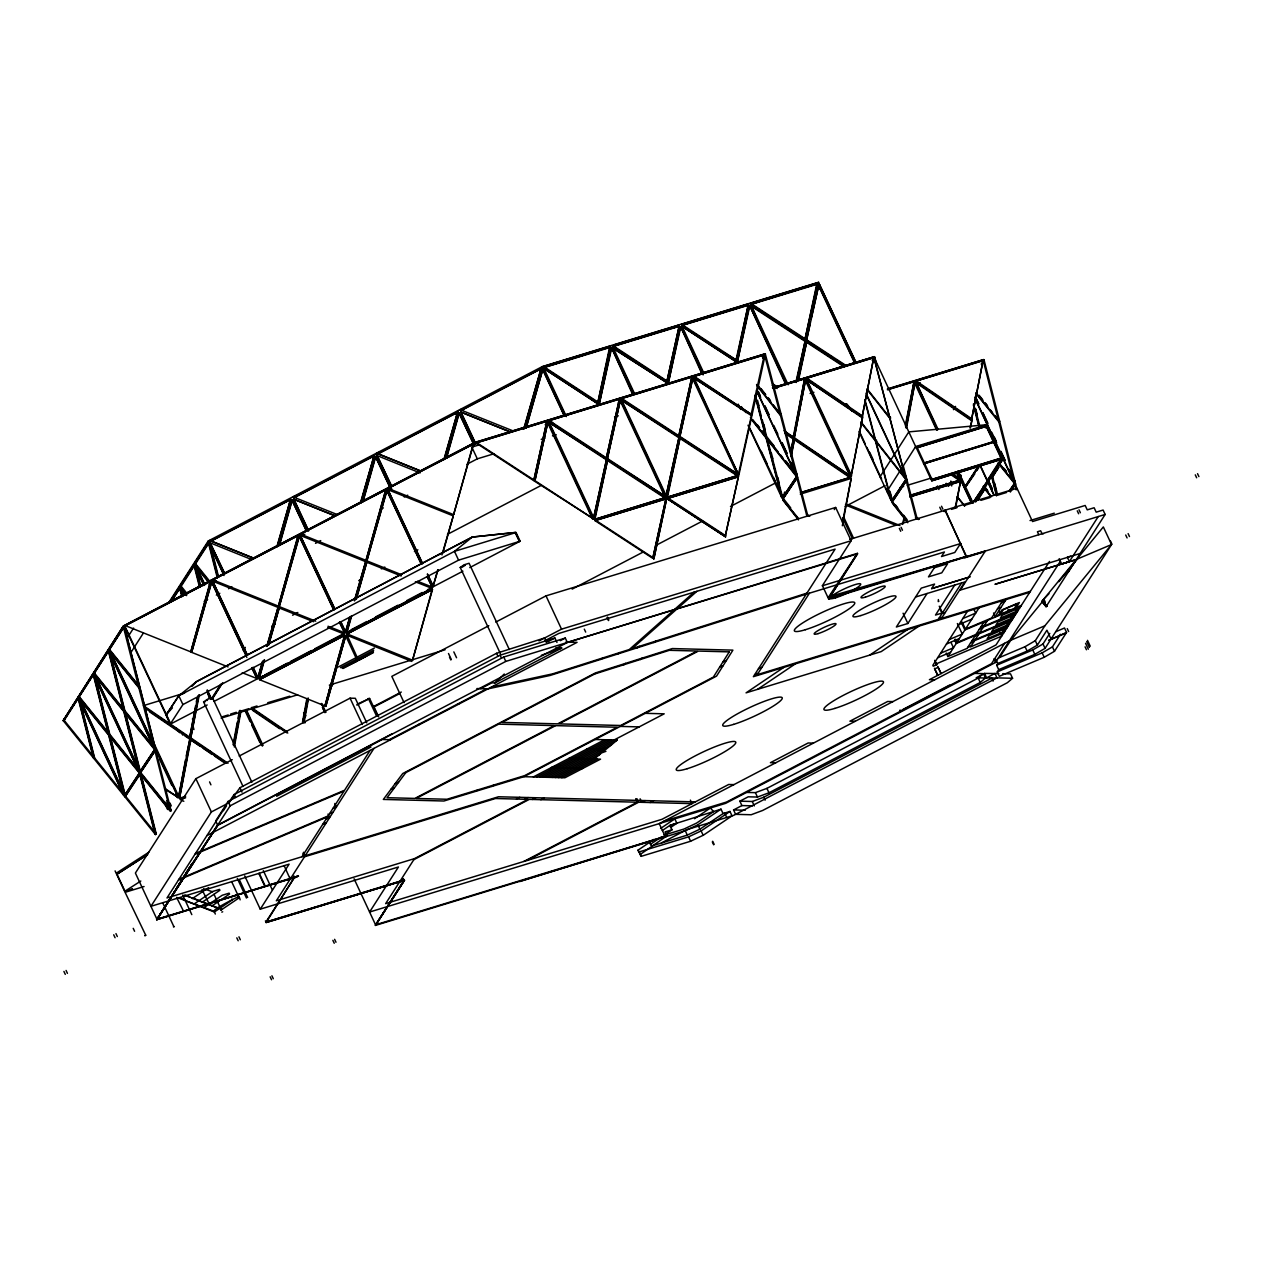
<?xml version="1.0" encoding="UTF-8"?>
<svg xmlns="http://www.w3.org/2000/svg" width="1262" height="1262" viewBox="0 0 1262 1262"><rect width="100%" height="100%" fill="white"/><g stroke="black" fill="none" stroke-linecap="round" stroke-linejoin="round"><path stroke-width="1.5" d="M1017.014 489.482L984.171 360.443L983.256 359.733L983.682 361.421L983.051 360.049L983.855 359.733M243.014 786.431L203.592 701.909L207.552 699.211L212.473 697.697L251.879 782.235M212.473 697.697L211.511 698.738M500.446 653.748L460.22 567.458L464.164 564.777L469.085 563.262L509.327 649.551M145.177 708.077L189.978 738.57L178.494 797.521L185.53 759.74M186.24 755.954L189.978 738.57M144.736 707.319L189.615 737.876L195.61 705.71M196.32 701.924L197.03 698.138M189.615 737.876L197.945 695.867M185.656 796.227L179.504 798.31L190.436 739.658L226.277 763.273M225.851 762.548L190.641 738.585L198.749 695.125M191.004 739.264L179.504 798.31M190.641 738.585L199.317 694.747M790.454 451.985L793.498 438.371L785.485 432.929M793.12 437.693L804.635 378.647L793.688 437.299L785.106 432.235M790.675 453.484L793.498 438.371M790.769 456.481L794.524 439.081L850.62 477.273L801.638 492.432M794.161 438.387L805.645 379.436L850.73 476.137L794.161 438.387L805.645 379.436M784.633 492.054L783.008 498.111M791.337 456.103L794.524 439.081M842.48 522.342L851.172 478.44L842.338 525.749M851.093 476.231L862.577 417.296L806.008 379.546L851.093 476.231L862.577 417.296M862.214 416.602L873.73 357.556L862.214 416.602L806.118 378.411L873.73 357.556M828.897 598.267L829.355 598.425M872.263 360.475L874.471 356.657L772.47 387.797M905.375 425.373L914.035 381.487L905.58 426.872M906.037 427.976L915.045 382.276L937.177 429.743M906.605 427.597L915.045 382.276M955.066 508.144L960.571 481.279L955.634 507.75M961.187 475.285L960.477 479.071L958.584 473.408M969.973 428.086L971.945 420.151L915.96 381.992L937.524 429.837M971.582 419.457L983.051 360.443L971.582 419.457L915.502 381.25L983.051 360.443M970.541 427.692L971.945 420.151M233.06 744.769L237.319 722.053M238.013 718.267L239.433 710.695M233.628 744.391L240.001 710.317M234.085 745.495L240.443 711.484M234.306 747.009L241.01 711.105M302.549 721.754L306.808 699.038M302.77 723.268L307.36 698.659M303.574 722.479L308.165 697.918M304.142 722.101L308.385 699.432M375.587 925.314L404.061 879.945L265.888 922.112L404.518 880.245L375.429 925.409L685.266 830.727L697.823 824.812L721.012 809.163L723.063 813.564L699.889 829.213L697.823 824.812M533.763 480.648L546.935 421.082L533.763 480.648L475.995 442.946L546.935 421.082M534.804 481.327L547.945 421.823L593.077 518.619L534.804 481.327L547.945 421.823M609.609 347.271L597.825 402.688L610.177 346.892L543.717 367.384L610.177 346.892M611.139 348.359L599.355 403.698L611.691 347.981L632.672 394.549M593.44 518.714L606.58 459.21L548.307 421.918L593.44 518.714L606.58 459.21M606.249 458.532L619.405 398.966L606.249 458.532L548.465 420.83L619.405 398.966M594.465 519.439L607.621 459.873L665.389 497.591L594.465 519.439L665.389 497.591M607.274 459.21L620.431 399.691L665.563 496.487L607.274 459.21L620.431 399.691M595.017 519.061L607.621 459.873M666.872 381.613L679.224 325.817L666.872 381.613L614.752 347.602M680.186 327.284L668.418 382.623L680.754 326.905L701.719 373.473M652.785 558.325L665.942 498.758L652.785 558.325L595.001 520.622L665.942 498.758M665.91 496.597L679.066 437.078L620.778 399.802L665.91 496.597L679.066 437.078M678.719 436.415L691.891 376.849L678.719 436.415L620.951 398.713L691.891 376.849M666.935 497.323L680.092 437.756L737.876 475.458L666.935 497.323L737.876 475.458M679.761 437.078L692.901 377.575L738.033 474.37L679.761 437.078L692.901 377.575M667.503 496.944L680.092 437.756M735.92 360.538L748.271 304.726L736.487 360.159L722.889 352.035M749.234 306.209L737.465 361.547L749.802 305.83L785.69 384.374M725.256 536.208L738.412 476.642L725.256 536.208L667.488 498.49L738.412 476.642M738.396 474.465L751.537 414.961L693.264 377.669L738.396 474.465L693.816 377.291M751.205 414.283L764.362 354.717L693.422 376.581L751.205 414.283L693.99 376.202M738.633 476.105L765.45 353.817M796.117 381.124L805.203 340.661L751.174 305.404L757.247 319.996M816.766 284.045L804.967 339.462L817.319 283.65L750.874 304.142L817.319 283.65M796.306 382.512L805.203 340.661M798.057 380.288L806.749 341.671L844.609 366.39M806.923 338.563L810.172 323.293M810.977 319.475L818.849 284.755L855.037 362.336M798.594 380.004L806.749 341.671M832.699 357.572L806.513 340.472L818.849 284.755M210.423 581.214L190.799 651.87L210.738 581.23L125.348 625.636L190.799 651.87M228.091 666.904L191.635 652.344L211.559 581.75L246.342 655.672M211.874 581.766L191.635 652.344M276.899 546.556L290.56 499.295L277.183 546.683M279.17 545.389L291.964 500.083L306.366 530.292M279.486 545.405L292.279 500.099M262.843 661.256L257.811 677.962L262.528 661.256M266.724 646.396L278.05 607.401L267.039 646.396M298.037 535.482L278.397 606.139L298.353 535.482L212.962 579.889L278.397 606.139M327.741 627.529L344.337 634.108L258.947 678.499L264.2 659.916M268.396 645.04L279.217 607.858L268.711 645.056M315.705 621.172L279.249 606.596L299.173 536.019L333.957 609.94M259.262 678.514L264.515 659.916M299.488 536.019L279.249 606.596M360.411 502.954L374.073 455.692L360.695 503.081M362.683 501.787L375.477 456.481L390.699 488.473M363.535 499.91L375.792 456.497M344.558 635.275L324.933 705.931L344.873 635.275L259.499 679.682L324.933 705.931M349.937 617.37L345.425 632.23L349.621 617.37M354.338 600.649L365.664 561.653L354.654 600.665M385.651 489.735L366.012 560.391L385.967 489.735L300.577 534.141L366.012 560.391M345.709 635.811L325.785 706.389L345.709 635.811L356.641 659.253M415.356 581.798L431.951 588.36L346.561 632.767L351.293 616.03M356.01 599.292L366.816 562.126L356.326 599.308M401.521 574.699L366.863 560.849L386.787 490.271L421.571 564.193M346.876 632.767L351.609 616.045M387.103 490.287L366.863 560.849M443.924 459.352L457.585 412.09L377.59 453.689L457.27 412.075M444.208 459.478L457.475 412.516L377.575 454.225L377.022 453.058L380.73 451.922M446.196 458.185L458.989 412.879L474.212 444.871M446.511 458.201L459.305 412.895M432.172 589.528L412.548 660.184L432.487 589.528L347.113 633.934L412.548 660.184M438.072 569.777L433.04 586.483L437.756 569.761M441.952 554.901L453.279 515.906L442.788 553.056M473.25 443.987L453.626 514.644L473.565 444.003L388.191 488.41L453.626 514.644M523.698 428.985L541.098 368.488L461.103 410.087L540.783 368.472M524.014 429.017L540.988 368.914L461.087 410.623L460.535 409.456M525.97 427.802L542.818 369.293M526.286 427.818L542.281 371.186M902.298 524.408L904.397 516.963M903.103 523.825L904.696 518.193M267.402 922.128L268.301 918.342M873.635 357.193L874.566 356.894M155.447 834.545L140.208 774.694L141.092 774.332L156.314 834.182L155.447 834.545L63.305 720.744L123.329 626.031L474.26 442.741L765.135 353.817L475.238 442.299M170.701 723.82L124.701 625.731L89.57 680.281M156.551 919.257L295.134 877.405L156.756 919.698L230.141 805.834L505.794 661.414L567.348 642.468L565.297 638.067L503.743 657.013L228.091 801.433L215.707 820.915L217.774 825.316L156.756 919.698L217.569 824.875M983.492 359.749L984.171 360.443L981.189 364.103M79.348 699.306L94.129 757.342L93.246 757.721L77.992 697.807L78.875 697.429L64.188 720.365L63.132 720.507L123.329 626.031M63.889 719.987L124.197 625.668L170.291 724.025L182.911 704.575L458.579 560.154L520.133 541.209L516.016 532.406L472.367 537.013L196.698 681.433L178.81 695.772L165.874 715.049L172.437 707.856M177.027 888.18L191.682 864.58L156.851 919.635L189.615 867.735M63.305 720.744L124.37 625.589M79.317 696.75L94.003 673.813L109.258 733.727L108.374 734.105L78.433 697.113L79.317 696.75L109.258 733.727M94.445 673.135L109.131 650.198L124.386 710.112L123.502 710.49L93.562 673.498L94.445 673.135L124.386 710.112M109.573 649.52L124.275 626.583L139.514 686.496L138.631 686.859L108.706 649.883L109.573 649.52L139.514 686.496M127.288 637.878L133.583 628.066M130.664 652.896L143.253 633.256M168.367 603.236L208.246 541.004L542.297 366.595L818.644 282.246M169.076 603.126L180.024 586.041M208.877 541.019L194.947 562.757L195.5 563.925L208.214 544.08M169.928 602.321L179.456 587.445L181.838 596.8M186.208 593.945L180.119 586.42L193.875 564.95L194.853 564.934M209.161 581.987L194.537 563.925L208.293 542.455L217.332 577.98M170.812 601.942L179.283 588.723M180.119 586.42L194.758 564.571M194.537 563.925L208.104 543.733M172.026 600.57L179.378 589.086M136.406 767.99L110.062 735.462L109.179 735.825L124.417 795.738L155.131 748.823L125.19 711.831L124.307 712.21L139.561 772.123L155.131 748.823M124.417 795.738L139.987 772.439L139.12 772.801L109.179 735.825M139.656 773.985L124.97 796.906L140.539 773.606L155.794 833.519L154.91 833.898L139.656 773.985L140.539 773.606M140.098 773.29L155.668 749.991L170.922 809.904L170.039 810.283L140.098 773.29L155.668 749.991M211.338 698.959L220.866 684.083M213.278 696.924L220.692 685.361M212.41 698.817L222.711 682.742M243.298 650.608L245.349 647.39M232.255 759.677L195.878 778.67L135.397 873.052L157.087 919.541L294.929 876.964M455.661 414.062L457.649 410.97L458.201 412.138M227.539 803.515L211.385 811.939L150.919 906.321L289.108 864.154L260.256 909.176L244.733 875.891M223.753 809.336L166.994 897.945L498.49 796.764L695.346 801.891M176.822 887.738L191.682 864.58M328.956 690.409L333.073 683.972M301.981 856.74L327.521 816.861L178.431 880.087M370.097 750.401L344.589 790.233L195.5 853.443M373.962 748.398L276.331 900.784L414.504 858.617L528.005 799.351L495.493 798.515L304.505 856.803L302.864 853.301M265.888 922.112L294.409 877.595L298.463 876.08L294.425 877.579M294.425 877.185L266.093 922.554L404.408 880.308L375.429 925.409M414.504 858.617L385.651 903.639L662.014 819.29L728.663 784.491L733.916 784.617M762.516 357.414L764.583 354.196M762.642 358.234L765.513 354.748L781.099 414.094L780.216 414.457L756.553 384.468M767.501 438.371L766.618 438.75L782.203 498.096L797.079 475.869L789.98 466.877M797.079 475.869L782.203 498.096M798.136 518.761L782.755 499.263L797.631 477.052L807.854 515.984M782.755 499.263L797.631 477.052M834.261 509.611L835.649 507.45L851.156 540.735L822.319 585.773L960.492 543.591L954.798 552.472L941.515 556.526L944.433 551.983L806.244 594.15L550.137 675.454L487.984 688.863L476.847 688.563M879.961 476.91L908.814 431.888L987.468 424.647L985.401 427.865M809.431 593.187L757.232 674.665L938.265 619.405M886.807 491.596L915.644 446.559L987.468 424.647M831.264 594.181L828.803 598.803L857.434 553.34L828.535 597.115M822.445 585.726L828.613 598.929L857.639 553.781L567.632 642.326L217.774 825.316L186.145 872.847M876.838 441.227L875.954 441.59L891.54 500.935L906.416 478.724L900.5 471.215M891.54 500.935L906.416 478.724M892.076 502.118L906.952 479.891L892.076 502.118L907.457 521.616M953.441 409.661L955.539 406.396M965.966 555.327L944.97 510.305L944.134 511.599L945.301 510.132L1016.998 488.252L1032.521 521.537L1085.178 505.463L1087.245 509.864L1094.138 507.75L1096.189 512.151L1103.098 510.053L1105.149 514.454L1046.04 606.707L1041.828 601.501L1076.312 559.476L1111.554 544.537L1103.335 526.932L1077.401 558.53M958.189 471.041L965.304 486.312L978.429 465.82M965.304 486.312L978.586 466.893M974.832 473.786L966.471 485.807M976.851 470.631L978.87 467.476M987.105 480.68L979.706 464.826L965.572 486.895L972.97 502.733L1002.596 457.822L931.151 479.67L923.752 463.817L994.488 441.952L923.752 463.817M975.274 501.156L978.224 497.906M987.831 481.548L992.547 475.537M985.59 486.391L984.423 486.88L1003.148 458.989L998.447 465L999.614 464.511M977.64 498.143L985.007 486.627M991.964 475.79L999.031 464.763M975.573 502.039L988.824 481.358L988.272 480.175L972.97 502.733M968.995 577.223L931.64 588.613L934.558 584.069L921.276 588.124L896.351 627.009L907.867 623.491L927.081 593.487M966.455 557.283L945.301 510.132M1008.906 491.249L1015.027 482.683L1009.789 490.871M1010.499 490.792L1015.579 483.867L1010.326 492.054M954.735 585.047L935.505 615.051L942.414 612.953L939.259 606.202M937.603 620.447L961.628 582.949M967.402 611.36L932.823 665.326L933.233 666.178L936.735 664.743L935.095 661.209M947.857 656.54L956.217 643.494L975.431 635.354L967.071 648.4L947.857 656.54L946.216 653.038M956.785 642.595L964.862 629.99L984.076 621.85L975.999 634.455L956.785 642.595L955.16 639.093M962.18 622.087L965.446 629.091L979.091 607.779M1002.817 600.538L991.648 617.986L965.446 629.091M993.541 612.985L995.166 616.487L1006.003 599.576M1000.403 614.278L1003.353 609.656L1017.33 603.725L1014.38 608.347L1000.403 614.278L998.889 611.045M1049.511 561.464L996.065 644.882L929.416 679.682L934.669 679.808M1004.536 643.336L991.506 663.686L726.502 802.048L664.049 821.105M260.256 909.176L398.429 866.994L369.592 912.032L725.666 803.342L995.497 662.471L1060.285 561.338M1055.71 631.741L1064.513 628.003L1066.564 632.42L1054.48 651.287L1044.226 657.265L999.315 676.306L997.264 671.905L998.715 669.649L996.649 665.248L997.753 663.528L1027.126 651.082L1037.38 645.103L1046.924 630.195L1051.025 638.998M1059.197 558.672L1061.658 563.94L1069.403 561.59L1098.255 516.552M1068.425 571.796L1076.312 559.508L994.977 584.306L1075.855 559.713M998.352 658.007L1025.075 646.68L1035.313 640.686L1044.857 625.794L1111.554 544.537L1045.062 648.368L1034.808 654.347L998.715 669.649M996.649 665.248L1032.758 649.946L1043.011 643.967L1049.779 633.382M997.264 671.905L1042.175 652.864L1052.429 646.87L1060.49 634.297M64.015 719.955L67.201 714.986M69.331 711.689L87.441 683.594M873.714 357.178L772.865 387.955M354.07 878.746L375.54 924.794L404.361 880.308L403.13 880.245L403.177 878.904M515.464 532.69L454.478 551.352L178.81 695.772L166.19 715.223L170.291 724.025M999.52 657.518L1010.799 640.244L1042.996 600.996L1041.828 601.501M223.342 810.677L226.561 805.85M228.706 802.616L234.069 794.555L500.115 655.183L554.917 638.02L556.968 642.437M549.38 770.309L551.178 767.643L559.76 764.882M831.469 594.623L829.039 598.724M229.211 802.6L239.954 787.725L496.565 653.29L544.537 637.988L546.588 642.39M597.983 751.19L603.268 749.454L604.608 747.64M959.656 544.884L960.824 543.417M1048.927 593.771L1044.037 598.803L1046.04 606.707L1046.924 606.344L1046.324 604.687M1058.865 581.672L1077.48 558.987M192.108 686.276L196.036 681.969L472.367 537.013L454.478 551.352L458.579 560.154M463.186 565.991L464.873 564.997M145.745 935.252L144.72 935.741L145.698 935.174L125.096 892.313M221.402 908.814L220.519 909.082M965.241 557.157L964.562 557.851L984.928 551.636M480.633 688.673L491.77 682.852L494.909 682.931L504.264 674.018M694.037 592.178L629.281 649.536L552.677 673.845L491.47 687.033M696.908 591.31L632.215 648.589L806.891 593.14M221.655 909.634L220.676 910.17L220.676 908.656M746.583 792.426L755.402 792.646L766.917 788.371L978.192 678.057L983.398 673.624L985.448 678.025L980.243 682.458L768.968 792.773L757.468 797.048L748.224 796.811L739.863 801.165L741.914 805.566L752.546 805.85M1002.738 673.671L1010.515 673.876L1012.566 678.278L1007.36 682.71L762.674 810.456L751.174 814.747L735.62 814.337L733.569 809.936L741.914 805.566M595.175 739.485L617.244 740.053L605.744 749.533L601.122 751.205L605.918 751.332L601.643 752.893L594.228 758.998L558.593 777.597M623.759 664.774L625.526 663.386M640.386 659.49L642.153 658.117M475.884 791.29L477.73 789.902M491.959 786.415L493.789 785.011M617.686 654.016L619.768 652.549M637.215 647.816L639.361 646.333M653.858 642.532L656.003 641.049M544.032 368.63L598.046 403.903L544.032 368.63L566.401 416.602M612.764 346.309L679.224 325.817M612.512 347.933L667.093 382.812L612.512 347.933L632.388 390.573M748.271 304.726L681.811 325.233L747.703 305.12M682.127 326.479L736.156 361.737L682.127 326.479L703.502 372.322M164.77 789.081L178.131 797.41L109.684 650.924L108.8 651.287L124.039 711.137L153.948 748.082L154.832 747.719L124.922 710.774L109.684 650.924M874.471 356.657L773.007 387.844M887.896 389.059L983.808 359.544L887.423 388.917M782.566 496.944L749.202 426.998M156.945 919.572L192.976 862.593M567.695 642.326L857.434 553.34M192.345 898.607L208.624 887.612M783.45 500.43L798.136 518.004M194.679 903.592L212.584 891.508L219.493 889.394L219.904 890.278L201.983 902.377M208.798 903.15L201.983 889.6M204.318 907.362L222.222 895.263L229.132 893.165L229.542 894.048L211.637 906.132M185.435 900.721L214.035 911.29C212 909.46 243.471 893.843 238.423 896.998M238.77 896.919L231.593 881.523M221.276 909.902L238.818 898.055M923.484 463.233L994.204 441.369L993.446 441.874L923.484 463.233L916.37 447.963L987.089 426.099L1002.422 458.974L931.687 480.838L1002.422 458.974M272.371 890.025L263.332 870.654M293.762 876.112L294.125 876.128M294.283 877.973L295.134 877.405M916.37 447.963L987.089 426.099M892.013 499.736L885.719 487.81M931.151 479.67L1001.87 457.79L1001.113 458.311L993.73 442.457L995.213 441.968M951.564 473.897L960.13 478.961L952.132 473.518M911.069 495.24L960.019 480.096L950.412 473.55M403.714 880.766L403.808 880.702M1105.149 514.454L828.613 598.929L829.449 598.362M783.781 667.393L746.063 692.854L881.207 651.602L918.925 626.157M757.579 689.336L795.297 663.891M519.818 881.539L665.153 836.39L659.237 823.613L1009.363 640.812M938.912 601.154L938.25 601.595L938.376 599.576M869.707 655.12L907.425 629.659M660.562 828.471L674.807 818.864L676.858 823.266L670.516 827.541M662.282 830.554L669.948 825.38L721.012 809.163M637.957 850.209L639.203 851.913L688.563 836.848L690.614 841.249L641.254 856.314L637.957 850.209L653.921 839.419M685.266 830.727L687.317 835.128L651.76 845.982L650.514 844.278L661.256 837.021M664.333 834.955L672.015 829.781L669.948 825.38L676.858 823.266M672.015 829.781L665.106 831.879L666.935 835.854L640.008 854.611M694.526 818.691L710.364 808.011L713.629 811.592L696.577 823.092L684.02 829.024L664.08 835.113M701.136 830.917L729.972 811.45L732.023 815.867L703.186 835.318L701.136 830.917L688.563 836.848M600.759 659.395L603.11 657.833M148.79 852.276L116.577 872.988L117.114 874.156L147.717 854.484L117.003 874.172L124.954 891.209L140.808 881.034M182.627 911.401L182.958 911.069M207.489 699.795L206.542 700.505L207.425 700.315M218.042 824.875L392.103 733.806M253.615 558.23L210.565 540.893L290.244 499.279M337.569 514.691L294.078 497.291L373.757 455.677M210.565 540.893L290.56 499.295M374.073 455.692L294.078 497.291M291.175 499.342L210.549 541.43L209.997 540.262L213.704 539.126M294.787 497.449L373.962 456.118M606.186 348.044L609.625 346.261L610.161 347.429L544.064 367.605L584.779 394.186M673.561 327.852L678.704 325.17L679.256 326.337L613.111 346.529M674.192 327.868L679.335 325.186M124.118 625.715L475.632 442.189M210.738 581.23L125.348 625.636M298.353 535.482L212.962 579.889M385.967 489.735L300.577 534.141M473.565 444.003L388.191 488.41M209.113 584.274L216.07 580.63M297.848 537.943L304.805 534.315M384.831 492.527L391.788 488.883M204.144 601.453L207.631 599.639M216.323 595.096L219.809 593.282M228.501 588.739L231.987 586.925M315.5 543.323L320.722 540.593M379.878 509.722L383.348 507.892M404.234 496.991L407.705 495.177M466.861 464.29L477.304 458.847L494.215 453.689M271.724 626.11L275.195 624.296M292.595 615.209L297.816 612.48M358.708 580.694L362.194 578.879M381.329 568.878L384.815 567.064M414.393 551.62L417.864 549.806M447.442 534.362L541.398 485.318M264.704 675.028L287.2 663.228M290.67 661.414L311.446 650.545M314.901 648.731L347.791 631.489M351.262 629.675L366.848 621.519M375.492 616.976L398.003 605.192M406.664 600.649L422.249 592.493M462.902 571.197L427.439 589.764M469.764 567.6L520.133 541.209M258.947 678.499L344.337 634.108M346.561 632.767L431.951 588.36M344.873 635.275L259.499 679.682M432.487 589.528L347.113 633.934M356.641 660.72L342.16 668.276L357.004 661.162M359.023 659.553L373.489 651.997L359.228 659.994M342.996 668.497L373.331 652.659M239.181 756.048L350.063 698.17L355.316 698.296L366.753 722.826M488.836 625.715L391.819 676.369L404.061 702.634M495.761 622.087L546.004 595.869L835.649 507.45M572.159 589.117L643.494 551.873M655.672 545.515L702.65 520.985M730.477 506.456L775.72 482.841M357.193 704.228L369.608 698.438L377.78 715.964M356.862 705.095L369.608 698.438M401.284 692.049L373.773 706.404L378.679 716.926M373.71 707.13L399.171 693.848M539 640.907L561.527 629.154L851.156 540.735M545.121 640.591L558.735 633.477L835.097 549.128L753.382 676.684L1029.729 592.335M549.917 640.639L554.917 638.02M560.296 640.686L565.297 638.067M276.662 796.259L370.996 746.994L367.841 746.915L382.039 739.5L390.557 739.721M494.909 682.931L561.732 648.053L555.832 647.895M389.295 739.69L486.722 688.831M206.936 835.602L577.065 642.358L565.849 642.058M845.035 506.583L885.056 485.681M523.904 776.698L716.548 676.116L732.922 650.135L672.33 648.558L595.364 672.962L402.72 773.543L383.348 799.43L443.94 801.007L523.904 776.698L564.903 777.771L600.538 759.156L569.004 758.336M533.369 776.935L604.64 739.737M536.524 777.029L607.795 739.816M539.679 777.108L610.95 739.895M542.818 777.187L664.206 713.819L645.276 713.33M545.973 777.266L617.244 740.053M549.128 777.345L611.502 744.801M552.283 777.439L602.447 751.253M555.438 777.518L599.986 754.266M516.442 799.051L519.77 797.316M561.748 777.676L597.383 759.077M524.85 799.272L528.194 797.537M413.841 859.659L529.267 799.382L637.326 802.206L635.701 798.704M532.422 799.477L535.751 797.726M540.83 799.698L544.159 797.947M523.84 861.457L637.326 802.206M527.027 860.495L638.588 802.238L692.002 803.626L690.361 800.124M645.087 800.581L641.743 802.317L640.118 798.814M650.151 802.537L653.495 800.802M902.993 709.402L949.655 685.045M665.342 836.911L666.32 836.375L664.948 836.485M998.841 673.561L984.549 673.419L976.204 677.789L985.448 678.025M661.493 842.89L686.875 829.639L733.648 815.362L997.012 677.868L1012.566 678.278M984.549 673.419L986.6 677.82L994.961 673.466L997.012 677.868M739.863 801.165L752.262 801.496L763.762 797.221L991.758 678.183L993.115 681.117M170.575 724.025L207.173 704.969M214.146 701.341L262.969 675.927M265.414 920.866L266.172 922.506L267.386 922.159L404.471 880.277M465.189 565.36L463.722 565.991M687.127 835.192L700.047 829.102M690.424 841.312L703.344 835.207M758.446 668.765L761.98 667.251M754.613 674.76L758.131 673.261M855.731 362.304L819.559 284.723L818.675 285.086L855.115 363.251M124.275 626.583L123.392 626.962L138.631 686.859M109.131 650.198L108.264 650.577L123.502 710.49M109.005 650.987L109.873 650.624L139.782 687.553L155.021 747.419L154.138 747.782L109.005 650.987L138.899 687.932L154.138 747.782M94.003 673.813L93.12 674.192L108.374 734.105M93.861 674.602L94.745 674.239L124.654 711.184L139.893 771.035L139.009 771.397L93.861 674.602L123.771 711.547L139.009 771.397M93.672 674.902L94.555 674.539L139.688 771.334L138.82 771.697L108.911 734.752L93.672 674.902L138.82 771.697M876.79 365.002L874.85 357.588L873.967 357.966L889.552 417.312L890.436 416.933M78.733 698.217L79.616 697.854L109.526 734.799L124.749 794.65L123.881 795.028L78.733 698.217L108.642 735.162L123.881 795.028M756.885 385.604L780.5 415.545L781.383 415.166L796.937 474.417L796.054 474.796L756.711 390.415M138.899 687.932L139.782 687.553M750.417 417.47L765.797 436.967L766.681 436.605L764.725 429.175M755.149 395.069L766.334 437.662L767.217 437.283L774.3 446.275M750.716 418.59L766.081 438.056L766.965 437.693L771.334 454.352M124.039 711.137L124.922 710.774M123.771 711.547L124.654 711.184M108.911 734.752L109.794 734.389L139.688 771.334M108.642 735.162L109.526 734.799M867.388 389.942L889.836 418.4L890.72 418.022M94.65 758.005L93.782 758.383L78.544 698.517L123.676 795.328L124.559 794.95L79.427 698.154L94.65 758.005L124.559 794.95M864.975 399.77L875.67 440.517L876.554 440.138M861.236 422.944L875.418 440.911L876.285 440.533M766.334 437.662L795.865 475.096L796.748 474.717L791.006 462.413M748.019 425.231L781.635 497.307L782.519 496.944L778.622 482.131M783.97 500.036L783.087 500.415L798.436 519.881M975.794 392.624L998.542 420.735L999.425 420.356L997.027 417.406M987.815 426.114L986.647 426.619L993.762 441.874L994.929 441.385M976.078 393.728L998.81 421.808L999.693 421.429L994.913 415.513M875.67 440.517L905.201 477.951L906.274 477.273L902.172 468.486M858.901 431.399L890.972 500.162L891.855 499.784L888.574 492.748M998.699 466.104L995.466 471.183M995.166 471.625L991.932 476.689M984.691 487.984L981.126 493.537M980.842 493.994L977.593 499.058M974.643 397.183L1014.033 481.658L1014.916 481.279L1010.815 472.477M998.289 462.744L1013.843 481.958L1014.727 481.579L1008.985 469.259M194.916 854.342L344.021 791.132L328.104 815.962L178.999 879.188M828.172 597.1L829.055 596.737M332.9 808.469L336.433 806.97L334.793 803.468M828.645 598.866L829.465 598.093M329.54 813.722L333.058 812.223M326.085 819.117L329.603 817.618L327.978 814.116M322.725 824.37L326.243 822.871M295.087 877.469L293.715 877.453L294.377 877.91M962.748 618.601L975.668 613.127L974.043 609.625M1001.318 602.873L1004.852 601.375M958.899 624.611L971.835 619.121M997.485 608.883L1001.003 607.385M1007.533 610.24L1009.174 609.546M995.166 616.487L998.636 615.02L1001.886 609.956L1019.38 602.526L1016.147 607.59L1021.368 605.381M1020.8 606.281L987.594 620.352L983.855 626.204L1017.046 612.133M983.65 622.529L987.168 621.03M1019.854 607.748L1002.233 615.209L1000.372 618.143L1017.977 610.666M1015.547 610.619L1017.172 609.925M949.355 639.518L962.275 634.045L957.369 623.538M980.763 627.025L984.281 625.526M1016.462 613.032L983.272 627.104L979.533 632.956L1012.723 618.885M979.312 629.281L982.846 627.782M1015.531 614.484L997.911 621.961L996.033 624.895L1013.654 617.418M946.468 644.03L959.388 638.54M1011.067 617.465L1012.708 616.771M976.441 633.776L979.959 632.278M1041.97 601.311L1045.252 605.366L1046.135 604.987M1012.14 619.784L978.949 633.855L975.195 639.708L1008.401 625.636M974.99 636.016L978.523 634.534M402.673 879.283L403.54 878.904M1011.209 621.235L993.588 628.713L991.711 631.631L1009.332 624.169M1007.06 624.091L1008.701 623.396M940.553 653.243L953.473 647.769L951.027 642.516M972.119 640.528L975.636 639.029M1007.817 626.536L974.627 640.607L970.588 646.901L1003.779 632.83M970.525 643.005L974.043 641.506M1006.808 628.097L989.187 635.575L987.168 638.73L1004.789 631.252M937.666 657.754L950.586 652.265M1002.454 630.968L1004.079 630.29M967.638 647.501L971.172 646.002M934.653 660.326L936.294 663.844L1001.665 636.127L1000.04 632.625M1010.799 640.244L1044.857 625.794M1066.564 632.42L1048.627 640.402L1066.232 632.94M722.937 661.872L726.376 660.515M719.655 667.093L723.094 665.737M395.116 783.686L398.524 782.361M390.936 789.286L394.343 787.945M298.258 875.639L293.163 878.005M298.463 876.08L291.743 878.005M541.366 655.278L561.732 648.053M461.86 567.253L462.854 566.922M183.384 910.896L176.57 897.345M609.625 346.261L542.928 366.611L543.465 367.794M613.868 344.968L678.704 325.17M681.101 324.444L747.798 304.079L748.35 305.262M750.196 303.353L816.893 282.988M614.657 345.725L678.656 326.195M747.625 305.467L682.174 325.454L688.689 329.713M751.221 304.379L817.429 284.171M459.415 410.213L463.107 409.093M293.51 496.66L299.078 494.956M292.39 497.417L296.097 496.281M475.995 442.946L546.367 421.476M548.465 420.83L618.837 399.344M620.951 398.713L691.324 377.228M693.422 376.581L763.794 355.111M479.355 444.808L471.83 447.111L477.304 458.847M545.152 424.726L552.661 422.423M618.459 402.341L622.229 401.206M541.224 439.334L544.979 438.182M552.504 435.895L556.258 434.743M614.547 416.949L618.301 415.813M772.975 388.317L804.635 378.647M774.269 388.128L804.068 379.026M806.118 378.411L873.162 357.951M810.125 393.476L813.895 392.324M914.571 384.405L920.172 382.701M595.001 520.622L665.374 499.137M667.488 498.49L737.86 477.02M915.076 447.458L984.123 426.382M800.345 492.622L850.62 477.273M800.313 494.168L851.172 478.44M143.442 705.632L184.52 693.09M899.869 487.605L903.608 486.469M907.331 485.318L931.593 477.919M222.569 716.706L228.217 714.97M230.662 714.024L236.31 712.289M239.512 711.531L248.929 708.66M251.375 707.698L257.022 705.979M267.718 702.713L289.739 696.198M221.15 718.141L297.627 694.794M329.335 685.108L445.107 649.772M849.831 539.347L944.97 510.305M951.501 509.359L957.022 507.655M964.373 505.415L973.57 502.591M980.921 500.336L990.118 497.528M997.469 495.272L1006.666 492.448M1030.029 520.559L1054.306 513.161M828.803 598.298L966.771 556.195M185.64 797.773L180.04 799.477L183.81 801.275M931.64 588.613L970.32 576.766M915.581 597.005L964.831 581.971L941.468 618.427L1030.391 591.294M1070.807 556.132L1067.352 557.189L1069.403 561.59M1080.13 553.497L960.303 590.08L985.322 551.037L829.102 596.737M945.301 612.433L942.115 613.411L939.669 608.158M938.991 618.285L942.178 617.307M144.057 886.523L125.553 892.171L125.143 891.287M195.91 904.223L194.758 903.766M205.548 907.993L204.397 907.536M220.487 909.271L221.449 908.735M173.43 926.844L174.361 926.56M221.765 912.095L222.696 911.811M723.063 813.564L729.972 811.45M375.54 924.794L666.935 835.854M887.975 389.422L914.035 381.487M887.407 389.816L913.467 381.865M915.502 381.25L982.499 360.822M909.776 495.414L960.019 480.096M910.328 496.597L960.571 481.279M909.76 496.976L960.003 481.658M1061.658 563.972L1068.52 561.874M205.233 701.704L203.592 701.909M461.056 567.474L460.22 567.458M472.272 537.091L515.369 532.469L519.565 541.508L515.148 532.469M439.602 554.176L438.482 554.759M1043.5 533.763L1042.018 533.716L1040.645 530.781L1037.427 531.775L1038.784 534.709M475.569 443.987L460.662 412.011L509.343 431.494M391.236 485.807L377.149 455.614L391.551 485.823M422.36 563.609L387.907 489.688L422.675 563.609M308.543 531.192L293.636 499.216L335.156 515.811M334.761 609.341L300.293 535.435L335.077 609.357M224.21 573.011L210.123 542.818L224.526 573.027M247.147 655.088L212.679 581.167L247.462 655.104M427.313 576.513L432.235 587.082L426.998 576.513M339.699 622.261L344.621 632.814L339.383 622.245M357.761 658.669L347.129 635.228M545.294 641.522L549.033 641.617M374.404 648.037L338.421 666.935M373.694 650.23L340.503 667.677M974.564 673.387L983.398 673.624M411.885 661.43L346.813 635.228M986.6 677.82L997.232 678.104M252.084 667.992L257.006 678.562L251.769 667.992M892.912 701.609L887.659 701.483L849.91 721.186L855.179 721.312M899.696 710.269L901.273 710.317M457.491 704.086L458.753 704.117M620.226 726.407L639.156 726.896M418.527 724.435L419.789 724.467M813.422 743.113L808.153 742.987L770.419 762.69L775.673 762.832M586.814 749.029L603.268 749.454M551.178 767.643L582.713 768.463M733.569 809.936L745.227 810.236M212.71 891.824L203.545 888.716M874.377 357.178L874.85 357.588M185.498 895.215L190.325 897.093M191.934 897.724L199.964 900.863M201.573 901.494L209.618 904.617M211.211 905.248L218.421 908.056M184.268 895.058L189.679 897.172M191.477 897.866L199.317 900.926M201.115 901.636L218.436 908.388M191.303 897.929L192.187 898.276M200.942 901.683L201.825 902.03M180.024 898.023L185.467 900.153M177.406 897.582L214.366 912L232.287 899.916L231.877 899.033M847.512 504.406L899.964 525.528M845.398 504.958L896.004 525.339M461.103 410.087L513.508 431.068M460.662 412.011L510.826 432.219M377.906 453.689L421.082 471.089M377.59 453.689L420.64 471.026M377.149 455.614L420.136 472.935M387.907 489.688L453.279 515.906M293.636 499.216L334.84 515.811M417.47 581.246L432.235 587.082M300.293 535.435L365.664 561.653M366.501 562.111L401.19 575.977M210.88 540.893L254.056 558.277M210.123 542.818L251.327 559.413M328.041 626.252L344.621 632.814M212.679 581.167L278.05 607.401M278.902 607.858L313.575 621.709M242.241 672.725L257.006 678.562M751.442 303.763L805.535 339.084M807.081 340.093L846.502 365.822M752.846 305.436L770.766 317.141M774.016 319.27L803.342 338.405M835.98 359.702L842.527 363.977M750.622 305.783L804.635 341.055M806.181 342.049L843.884 366.674M682.379 324.839L736.487 360.159M772.518 383.68L777.439 386.898M691.939 331.827L719.624 349.905M773.48 385.052L776.745 387.197M772.265 385.32L777.203 388.538M693.264 377.669L750.969 415.34M613.332 345.914L667.44 381.234M621.519 398.319L679.287 436.037M680.313 436.699L738.033 474.37M620.778 399.802L678.499 437.472M679.524 438.135L737.308 475.837M544.285 366.99L598.377 402.31M588.045 396.315L596.185 401.631M549.033 420.451L606.817 458.153M607.842 458.832L665.563 496.487M668.055 498.111L725.824 535.814M548.307 421.918L606.028 459.589M607.054 460.267L664.822 497.969M476.563 442.568L534.331 480.27M535.372 480.948L593.077 518.619M595.569 520.244L653.353 557.946M916.07 380.856L972.15 419.079M915.392 382.386L971.377 420.53M949.844 473.928L959.451 480.491M806.67 378.032L862.782 416.223M806.008 379.546L862.009 417.675M916.007 516.978L919.209 519.171M915.439 517.373L918.641 519.55M784.081 430.752L793.688 437.299M794.713 438.009L850.73 476.137M784.917 433.308L792.93 438.766M793.956 439.46L850.052 477.651M806.56 514.186L809.762 516.363M251.469 707.572L286.758 731.566M252.51 709.055L287.799 733.048M251.359 708.708L286.569 732.654M252.384 710.175L279.612 728.695M145.304 706.941L190.183 737.497M191.209 738.191L228.012 763.258M149.405 711.721L179.819 732.417M184.615 735.683L189.41 738.948M190.436 739.658L200.059 746.205M203.261 748.382L211.275 753.84M214.493 756.017L224.1 762.563M165.322 788.703L178.131 797.41M979.06 395.211L982.656 399.66M985.054 402.61L987.452 405.575M979.359 396.3L982.94 400.748M985.338 403.698L987.736 406.648M990.118 409.614L992.516 412.564M1003.968 468.281L1006.35 471.231M999.457 463.454L1006.65 472.335M1009.048 475.285L1011.43 478.251M998.589 463.832L1014.143 483.062M985.243 487.463L987.641 490.413M984.328 487.069L987.925 491.517M983.161 486.359L991.538 496.707M983.445 487.447L990.638 496.329M1043.769 602.431L1046.924 606.344M957.274 496.676L964.452 505.541M946.153 483.314L948.614 486.359M957.243 497.023L964.641 506.157M195.421 563.546L210.123 581.719M209.255 581.75L195.862 565.202L204.98 584.748M208.372 582.113L194.979 565.581L204.097 585.126M181.002 586.041L187.233 593.755M186.65 595.601L180.576 588.076L183.889 595.191M124.307 712.21L154.248 749.186M140.981 772.928L170.922 809.904M64.188 720.365L94.129 757.342M125.853 796.543L155.794 833.519M289.645 877.043C291.506 882.517 285.212 867.877 284.155 865.716M867.073 388.806L889.552 417.312M846.723 403.824L852.639 411.317M860.921 421.823L875.118 439.823L864.896 400.874M848.238 406.474L851.787 410.955M875.954 441.59L905.532 479.103M895.326 504.737L897.692 507.75M903.608 515.243L907.157 519.739M906.29 519.36L893.291 502.891L892.408 503.27L907.772 522.736M760.986 388.586L765.718 394.596M768.085 397.593L770.451 400.59M778.733 411.081L781.099 414.094M757.752 385.225L764.851 394.201M768.384 398.697L770.751 401.695M773.117 404.692L781.383 415.166M757.216 424.6L759.582 427.597M761.948 430.594L764.315 433.607M786.116 461.245L793.199 470.237M752.783 419.71L758.699 427.203M762.232 431.699L764.598 434.696M771.05 442.867L778.149 451.875M780.515 454.872L782.882 457.869M785.248 460.867L787.614 463.88M741.267 406.616L746 412.595M766.618 438.75L796.196 476.247M783.623 498.9L790.722 507.892M303.574 712.872L305.94 715.87M179.425 730.73L182.974 735.225M176.317 728.269L179.851 732.749M936.294 663.844L936.735 664.743M1197.528 473.66L1198.9 476.594M1195.288 474.843L1196.644 477.777M1128.118 533.621L1129.474 536.555M1125.72 535.009L1127.092 537.943M1110.513 541.082L1111.885 544.017M1079.01 509.801L1080.382 512.735M1077.259 510.826L1078.631 513.76M976.346 398.571L978.807 403.84M982.909 412.642L987.846 423.196M994.409 437.283L996.049 440.801M1000.971 451.37L1005.073 460.157M976.157 398.871L978.618 404.14M982.719 412.942L987.641 423.511M991.743 432.298L996.68 442.867M1000.782 451.67L1004.883 460.456M975.274 399.234L1013.843 481.958M1087.497 640.339L1090.242 646.207M994.03 442.473L1001.429 458.311L987.294 480.38L979.896 464.526M1086.692 641.601L1089.421 647.469M986.332 426.603L993.446 441.874M1085.572 643.336L1088.317 649.204M1085.083 646.838L1086.456 649.772M1067.258 628.602L1068.63 631.536M988.462 479.875L989.014 481.059M989.124 482.021L992.405 489.057M988.935 482.321L992.216 489.356M987.42 480.633L993.983 494.72M1043.075 599.986L1045.441 605.066L1043.895 598.977M987.231 480.932L993.793 495.019M1042.854 600.239L1045.252 605.366M1052.429 646.87L1054.48 651.287M1043.011 643.967L1045.062 648.368M959.215 473.96L962.496 480.996M959.025 474.26L962.307 481.295M966.408 490.098L971.33 500.651M915.96 381.992L938.092 429.459M1042.175 652.864L1044.226 657.265M957.195 472.035L971.472 502.497M956.848 471.941L971.283 502.797M1035.313 640.686L1037.38 645.103M914.477 382.654L936.609 430.121M956.28 472.319L959.562 479.355M1032.758 649.946L1034.808 654.347M1025.075 646.68L1027.126 651.082M937.445 485.965L938.944 489.546M917.127 447.458L932.444 480.333M915.644 446.559L873.903 357.051L902.709 466.766M941.531 506.22L942.903 509.154M939.78 507.245L941.152 510.179M995.702 659.127L997.753 663.528M818.502 282.294L855.857 362.052M993.857 658.969L995.497 662.471M818.281 285.133L854.737 363.298M901.983 468.786L906.084 477.572M866 393.176L905.39 477.651L889.836 418.4M866.615 395.227L905.201 477.951M961.597 622.986L964.862 629.99M978.192 678.057L980.243 682.458M869.707 452.317L872.988 459.352M860.305 433.308L865.227 443.861M866.868 447.379L881.617 479.024M845.887 403.856L847.559 407.421M954.577 639.992L956.217 643.494M901.1 527.327L902.456 530.261M899.349 528.352L900.705 531.286M806.576 379.168L851.661 475.853M805.077 379.83L850.162 476.515M937.824 666.525L941.105 673.577L938.045 667.393L934.606 668.923L937.761 675.312L934.479 668.276M903.071 613.222L907.867 623.491M751.174 305.404L788.182 384.752M758.904 323.545L773.811 355.537M775.467 359.086L781.273 371.517M749.802 305.83L785.974 383.411M748.429 304.095L748.981 305.278M843.71 517.089L853.522 538.133M842.606 517.672L852.418 538.716M758.415 391.804L760.055 395.321M764.961 405.859L769.063 414.646M782.188 442.788L787.109 453.326M793.656 467.397L796.937 474.417M758.225 392.103L760.67 397.372M764.772 406.159L768.873 414.961M773.795 425.499L777.897 434.286M781.998 443.088L786.904 453.626M756.522 390.715L795.865 475.096M761.207 451.228L766.996 463.533M773.496 477.604L775.183 481.122M777.597 486.391L781.746 495.177M738.191 404.14L740.652 409.409M682.395 328.641L686.528 337.522M688.184 341.071L703.108 373.047M680.754 326.905L703.123 374.877M692.333 377.953L737.465 474.749M613.08 347.555L634.612 393.744M612.007 345.52L612.559 346.703M611.691 347.981L633.24 394.17M621.346 399.423L666.478 496.218M619.863 400.086L664.995 496.881M766.917 788.371L768.968 792.773M763.762 797.221L765.135 800.155M755.402 792.646L757.468 797.048M752.262 801.496L754.313 805.897M542.297 366.595L565.281 415.908M543.654 371.06L564.351 415.482M542.502 369.277L564.035 415.466M548.875 421.54L594.008 518.335M547.377 422.202L592.525 518.997M724.688 813.075L726.738 817.476M712.699 841.265L714.055 844.199M607.464 617.055L608.836 619.989M712.304 841.88L713.677 844.814M607.069 617.654L608.442 620.588M584.306 629.139L585.678 632.073M460.977 412.027L475.884 444.003M546.004 595.869L561.527 629.154M458.989 412.879L473.897 444.855M636.963 798.736L638.588 802.238M649.709 841.58L651.76 845.982M649.141 841.344L650.514 844.278M639.203 851.913L641.254 856.314M503.743 657.013L505.794 661.414M500.115 655.183L501.487 658.117M496.565 653.29L497.938 656.224M375.902 453.815L376.439 454.998M375.477 456.481L390.384 488.457M427.613 574.178L433.355 586.499M427.297 574.163L433.04 586.483M386.787 490.271L421.256 564.193M453.831 651.886L456.56 657.754M448.499 653.511L451.244 659.379M449.477 657.045L450.849 659.979M293.951 499.216L308.038 529.425M291.964 500.083L306.051 530.292M340.819 621.677L345.741 632.23M340.503 621.661L345.425 632.23M299.173 536.019L333.641 609.925M368.346 698.407L376.518 715.933M350.063 698.17L362.304 724.435M321.763 703.533L325.864 712.32M321.4 703.518L325.501 712.304M322.52 707.414L324.981 712.683L322.473 707.414M303.369 719.088L305.01 722.59M303.18 719.387L304.82 722.905M209.997 543.149L224.068 573.358M208.246 541.004L223.816 574.51M224.021 575.504L209.113 543.528L217.663 577.144M253.205 667.424L258.126 677.978M252.889 667.409L257.811 677.962M211.559 581.75L246.847 657.439M198.055 570.976L203.86 583.423M203.813 585.568L194.695 566.023L199.917 586.562M246.626 710.285L263.017 745.448M246.058 710.68L262.449 745.826M245.711 710.569L262.102 745.732M245.143 710.948L250.05 721.501M251.69 725.019L259.893 742.592M182.28 589.48L184.757 594.812M182.816 591.704L184.473 595.254M303.543 852.26L305.167 855.762M183.574 595.585L180.277 588.534L182.185 595.995M334.619 939.322L335.992 942.257M332.868 940.332L334.241 943.266M207.425 690.188L211.511 698.99M207.047 690.188L211.148 698.974M207.315 692.317L210.644 699.353M239.954 787.725L242.004 792.126M234.069 794.555L235.426 797.489M210.186 751.174L211.7 754.424M178.81 695.772L182.911 704.575M228.091 801.433L230.141 805.834M259.246 873.272L265.004 885.64M258.868 873.525L264.626 885.892M209.571 781.904L210.928 784.838M195.878 778.67L211.385 811.939M239.354 879.693L247.636 897.471M237.335 878.462L246.453 898.039M239.259 897.818C237.808 899.885 239.133 894.159 240.143 899.853M271.914 975.794L273.286 978.728M270.163 976.82L271.535 979.754M152.008 739.122L179.046 797.127M109.873 650.624L178.494 797.521M152.97 745.053L155.431 750.322M159.533 759.125L171.821 785.485M175.923 794.271L177.563 797.789M108.8 651.287L153.948 748.082M238.944 936.814L240.316 939.764M236.799 937.84L238.171 940.774M213.988 894.269L220.093 907.378M169.944 802.995L171.301 805.929M166.694 800.644L169.439 806.513M165.637 802.348L168.382 808.216M164.833 803.642L167.578 809.51M213.956 911.117L215.329 914.051M94.745 674.239L139.072 769.268M182.706 895.089L191.808 914.619M79.616 697.854L123.928 792.883M163.129 903.624L173.888 926.702M115.094 870.89L124.686 891.429M133.22 928.343L134.592 931.277M115.962 933.612L117.319 936.546M113.706 934.795L115.079 937.729M66.066 970.431L67.422 973.365M63.92 971.44L65.293 974.374M903.355 466.167L917.19 518.84M906.084 480.27L916.307 519.218M889.978 491.297L892.408 500.572M889.899 492.385L891.366 497.938M875.418 440.911L890.972 500.162M764.63 355.111L780.216 414.457M780.5 415.545L796.054 474.796M796.748 477.415L806.97 516.363M757.5 400.259L758.951 405.812M763.81 424.332L765.277 429.885M771.397 453.216L772.865 458.769M777.723 477.32L779.19 482.889M758.399 405.07L761.317 416.208M762.295 419.915L763.747 425.468M772.312 458.059L777.66 478.424M755.086 396.173L765.797 436.967M766.081 438.056L781.635 497.307M192.455 718.819L193.417 722.527M192.96 725.855L193.938 729.562M983.256 359.733L983.682 361.405M983.287 360.822L998.542 420.735M998.81 421.808L1014.033 481.658M1014.695 484.229L1016.131 489.845M975.778 409.093L977.214 414.709M994.63 483.157L997.485 494.388M975.242 408.399L979.517 425.262M992.658 476.847L995.986 489.94M973.475 403.856L979.186 426.304M991.837 476.042L996.601 494.751M973.396 405.039L978.649 425.625M991.301 475.348L996.523 495.919M950.822 481.027L951.769 484.766M950.759 482.226L951.722 485.965M819.559 284.723L820.505 288.446M818.722 283.635L820.158 289.25M210.47 545.026L218.547 576.766M211.622 551.731L217.774 575.882M196.525 569.383L200.8 586.199M195.799 568.657L200.043 585.379M193.875 564.95L199.585 587.398M181.633 590.017L183.069 595.617M207.725 692.538L209.161 698.138M124.212 625.652L155.62 749.06M154.784 750.369L170.039 810.283M125.19 711.831L140.429 771.745M94.555 674.539L109.794 734.389M110.062 735.462L125.301 795.36M666.399 499.862L653.811 559.003L666.399 499.862M729.247 651.87L713.361 677.095L620.636 725.492L558.94 723.883L698.407 651.066L729.247 651.87M194.443 563.53L180.529 585.268L181.065 586.436L194.995 564.713L194.443 563.53M934.306 567.774L928.469 576.876L941.767 572.822L947.604 563.72L934.306 567.774M980.811 495.225L977.861 499.831L980.811 495.225M984.66 489.214L981.394 494.325L984.66 489.214M995.15 472.856L992.184 477.478L995.15 472.856M998.684 467.334L995.718 471.956L998.684 467.334M405.812 772.612L387.055 797.694L414.851 798.42L554.333 725.603L498.632 724.151L405.812 772.612M667.882 499.2L725.603 536.871L667.882 499.2M594.781 673.955L501.976 722.4L557.678 723.852L697.145 651.034L669.349 650.309L594.781 673.955M555.595 725.634L416.113 798.452L446.953 799.256L524.582 775.657L617.292 727.243L555.595 725.634M141.281 774.032L140.397 774.395L170.307 811.34L171.19 810.977L141.281 774.032M132.542 889.032L126.989 890.735L132.478 889.079M865.432 597.115A13.33 1.988 -25 0 0 885.056 586.877A13.33 1.988 -25 0 0 868.824 591.831A13.33 1.988 -25 0 0 865.432 597.115M835.523 597.825A16.99 2.54 -25 0 0 860.542 584.763A16.99 2.54 -25 0 0 839.861 591.073A16.99 2.54 -25 0 0 835.523 597.825M860.858 615.556A23.678 3.534 -25 0 0 895.72 597.352A23.678 3.534 -25 0 0 866.899 606.154A23.678 3.534 -25 0 0 860.858 615.556M805.408 629.706A33.269 4.969 -25 0 0 854.39 604.135A33.269 4.969 -25 0 0 813.895 616.503A33.269 4.969 -25 0 0 805.408 629.706M818.06 633.619A12.099 1.814 -25 0 0 835.886 624.327A12.099 1.814 -25 0 0 821.152 628.823A12.099 1.814 -25 0 0 818.06 633.619M834.892 708.392A32.749 4.89 -25 0 0 883.1 683.215A32.749 4.89 -25 0 0 843.221 695.394A32.749 4.89 -25 0 0 834.892 708.392M687.175 768.716A32.749 4.89 -25 0 0 735.399 743.555A32.749 4.89 -25 0 0 695.52 755.717A32.749 4.89 -25 0 0 687.175 768.716M733.648 724.372A32.749 4.89 -25 0 0 781.872 699.195A32.749 4.89 -25 0 0 741.993 711.374A32.749 4.89 -25 0 0 733.648 724.372"/></g></svg>
